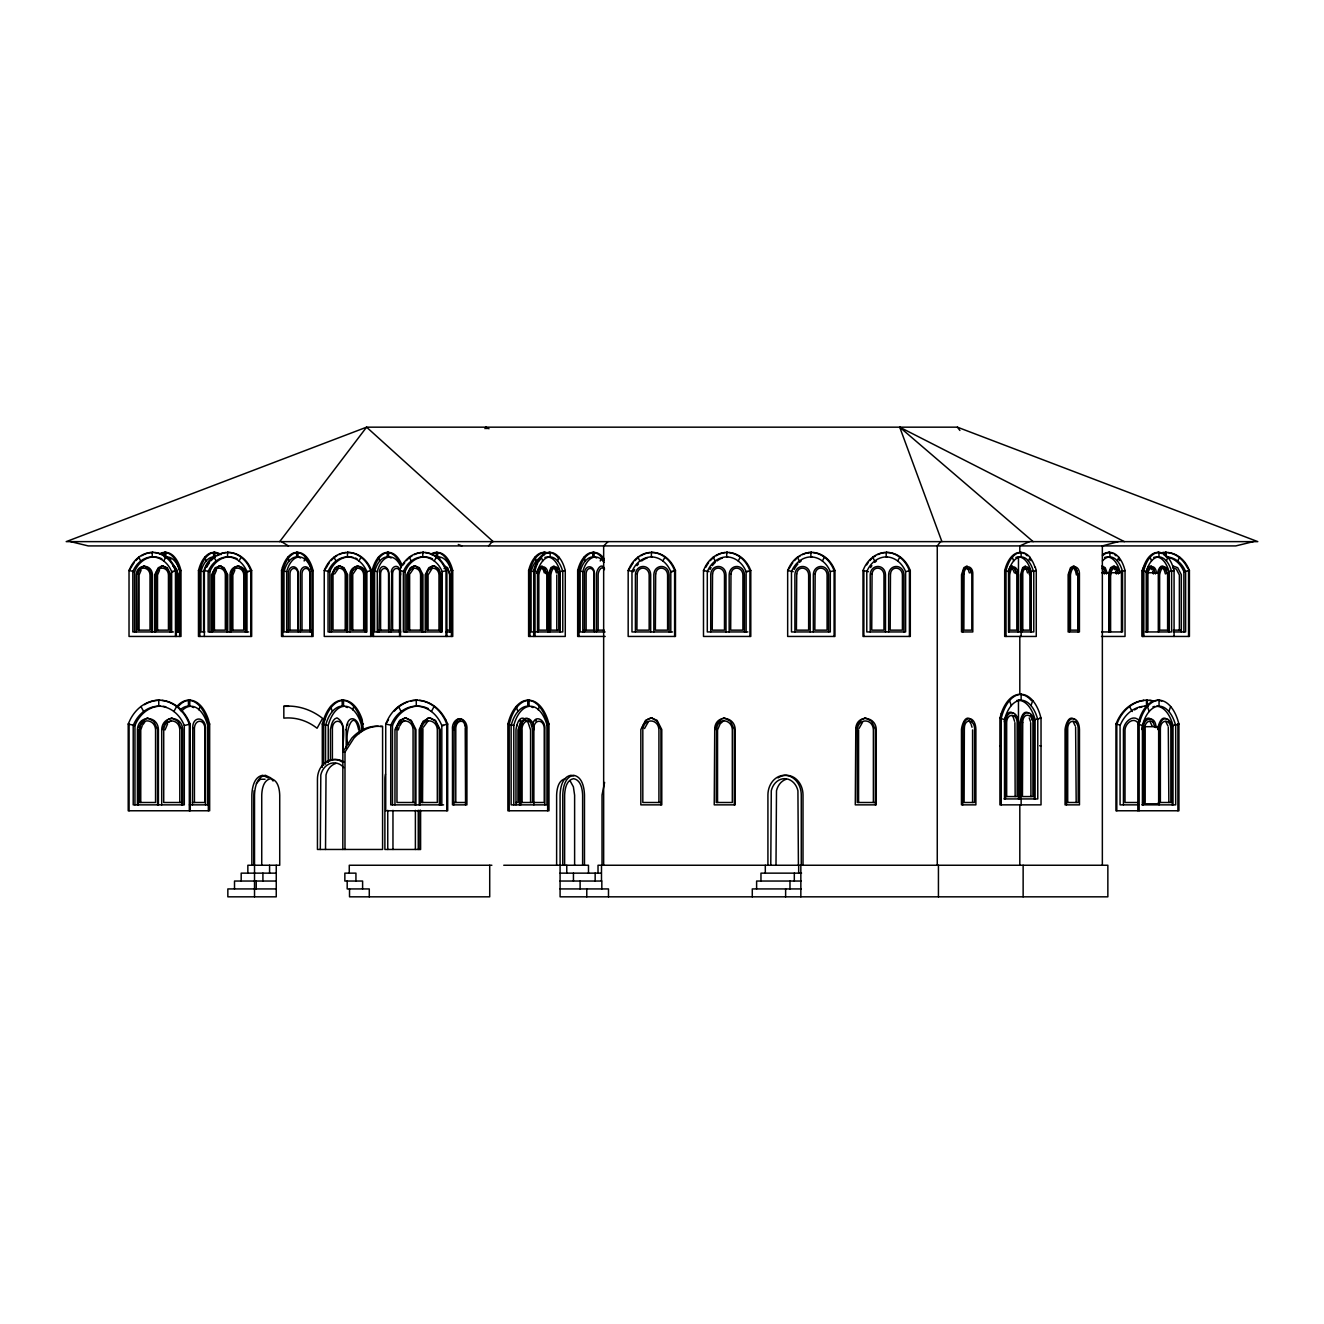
<?xml version="1.0" encoding="UTF-8"?>
<svg xmlns="http://www.w3.org/2000/svg" width="1324" height="1324" viewBox="0 0 1324 1324"><rect width="100%" height="100%" fill="white"/><g stroke="black" fill="none" stroke-linecap="round" stroke-linejoin="round"><path stroke-width="1.5" d="M254.043 790.776L253.728 865.251M192.808 727.72L192.46 804.86M346.176 729.938C347.07 710.955 361.8 718.833 359.3 733.628M454.149 727.72L453.818 804.86M453.784 729.938L454.496 726.247M533.754 729.938C533.076 718.402 544.892 718.402 544.23 729.938L544.23 802.493L533.754 802.493M1110.604 575.013C1110.224 571.571 1114.676 564.024 1117.075 570.148M1141.933 729.557C1142.264 725.271 1145.624 714.265 1151.317 719.495M1157.739 729.557C1158.053 725.271 1161.429 714.265 1167.106 719.495M192.692 728.548C192.228 714.712 206.627 716.747 205.551 729.557L205.551 804.86M536.766 573.325L538.851 567.682L542.062 565.927M520.349 728.548L520.994 725.999M1004.37 721.795C1005.032 718.071 1007.63 709.565 1012.744 712.891M1108.536 573.325L1110.621 567.682L1113.832 565.927M1157.573 573.325C1157.871 570.28 1160.734 563.263 1164.441 567.069M379.756 571.141L378.945 631.945M391.755 571.141L390.944 631.945M454.347 727.24C454.595 713.653 468.15 718.22 466.909 729.557L466.909 804.86L452.477 804.86L452.477 729.557C451.252 719.23 463.83 713.123 464.889 726.247M532.447 726.247C533.506 713.123 546.1 719.23 544.859 729.557L544.859 804.86M1145.839 572.2L1148.14 567.069L1150.87 565.927M162.571 729.557L163.613 726.247M165.02 729.938L167.618 723.847M332.357 574.715L333.151 572.2M395.843 729.557L396.356 727.72M398.276 729.938L399.136 727.24M420.618 727.72L420.089 804.86M422.919 728.548L422.538 802.493M715.092 729.557L715.622 727.72M199.808 636.447L199.808 570.528L200.768 567.235M282.492 567.235L281.532 570.528L281.532 636.447L313.093 636.447L313.093 570.528L312.133 567.235A31.313 16.732 90 0 0 299.572 552.638L296.493 552.406M282.856 636.447L282.856 570.528L283.832 567.235A31.313 16.732 90 0 1 296.394 552.638M323.635 765.355L323.635 724.046L324.91 719.726M373.467 636.447L373.467 570.528L374.427 567.235A31.313 16.732 90 0 1 387.005 552.638M529.948 636.447L529.948 570.528L530.907 567.235A31.313 16.732 90 0 1 543.485 552.638L544.909 552.406M533.704 636.447L533.704 570.528L534.664 567.235A31.313 16.732 -90 0 1 547.242 552.638L550.304 552.406M509.194 810.768L509.194 724.046L510.468 719.726M578.985 636.447L578.985 570.528L579.962 567.235A31.313 16.732 90 0 1 592.523 552.638M1035.285 567.235L1036.262 570.528L1036.262 636.447L1004.684 636.447L1004.684 570.528L1005.661 567.235A31.313 16.732 -90 0 1 1018.206 552.638L1022.724 552.571A31.859 17.013 -90 0 1 1029.956 557.205L1028.616 560.995A27.175 14.514 -90 0 0 1021.135 556.908L1018.47 556.908A26.646 14.233 90 0 0 1015.856 557.47M1020.01 694.289L1023.22 694.504A41.905 22.392 90 0 1 1032.753 700.595A40.481 21.631 90 0 1 1039.77 713.802L1041.028 718.138L1041.028 804.86L999.918 804.86L999.918 718.138L1001.192 713.802M1137.829 810.768L1137.829 724.046L1139.087 719.726A41.209 22.012 -90 0 1 1155.62 700.512L1158.848 700.214M1008.226 571.141L1010.013 567.069L1012.463 565.927M379.276 572.018C380.567 562.17 389.719 567.003 388.892 574.715L388.892 631.945M391.292 572.018C391.639 565.497 399.368 563.842 400.08 571.141M454.678 725.999L457.409 720.968L460.636 720.968M516.856 725.999L517.237 724.873M138.838 727.72L142.181 721.266L147.196 717.989M334.608 573.954L338.547 568.178M351.191 573.325L351.572 572.2M353.045 573.954L356.967 568.178M408.073 573.325L408.471 572.2M409.927 573.954L413.866 568.178M426.51 573.325L426.907 572.2M642.223 727.72L642.736 726.247M644.523 728.548L648.148 722.143M856.678 727.72L857.191 726.247M858.978 728.548L862.603 722.143M198.865 709.846L200.04 706.519A41.905 22.392 -90 0 0 190.524 700.429M304.123 560.995L305.463 557.205A31.859 17.013 90 0 0 298.214 552.571L296.791 552.406M352.614 709.846L353.789 706.519A41.905 22.392 -90 0 0 344.273 700.429L342.386 700.214M536.501 631.945L562.783 631.945L562.783 571.654A26.099 13.935 -90 0 0 557.619 561.012L558.976 557.205A31.859 17.013 90 0 0 551.727 552.571L548.963 552.406M538.189 709.846L539.365 706.519A41.905 22.392 -90 0 0 529.832 700.429M600.252 560.995L601.592 557.205A31.859 17.013 -90 0 0 594.36 552.571L592.92 552.406M1004.039 798.935L1037.768 798.935L1037.768 719.611A34.325 18.337 -90 0 0 1030.982 705.609L1032.737 700.595M1101.634 631.945L1122.553 631.945L1122.553 571.654A26.099 13.935 -90 0 0 1117.39 561.012L1118.73 557.205A31.859 17.013 90 0 0 1111.498 552.571L1108.436 552.406M1145.31 631.945L1171.608 631.945L1171.608 571.654A26.099 13.935 90 0 0 1166.444 561.012L1167.785 557.205A31.859 17.013 90 0 0 1160.536 552.571L1157.772 552.406M1141.933 804.86L1175.679 804.86L1175.679 725.535A34.325 18.337 90 0 0 1168.877 711.518L1170.648 706.519A41.905 22.392 -90 0 0 1161.131 700.429L1157.524 700.214M347.467 724.873L347.881 723.847M604.621 782.418L602.023 794.996L602.023 865.251M137.911 572.2L138.375 571.141M156.348 572.2L156.811 571.141M142.148 725.999L140.758 729.938L140.758 802.493M213.247 572.2L213.694 571.141M231.683 572.2L232.13 571.141M396.886 726.247L398.888 722.358M421.131 726.247L421.727 724.857M423.382 727.24L428.099 720.968M716.135 726.247L716.731 724.857M388.544 719.726L385.731 724.046L385.731 810.768L447.694 810.768L447.694 724.046L445.741 719.726M1165.567 552.406L1168.629 552.571A30.336 25.636 -90 0 1 1187.942 567.235L1189.415 570.528L1189.415 636.447L1142.116 636.447L1142.116 570.528L1143.605 567.235M1170.648 706.536A40.481 21.631 -90 0 1 1177.665 719.71L1178.939 724.046L1178.939 810.768L1115.933 810.768L1115.933 724.046L1117.886 719.726A39.919 33.745 -90 0 1 1143.34 700.413M344.985 849.462L344.985 752.082L353.889 738.196A56.105 40.299 90 0 1 378.3 726.264M521.788 723.847L522.235 722.937M164.209 724.857L167.32 720.306M333.598 571.141L334.111 570.148M352.035 571.141L353.094 569.237M408.917 571.141L409.993 569.237M427.354 571.141L428.43 569.237M399.666 725.999L401.569 722.937M643.332 724.857L643.994 723.549M857.786 724.857L858.449 723.549M171.657 631.945L171.657 571.654A25.835 21.829 -90 0 0 163.729 560.995L165.798 557.205M246.976 631.945L246.976 571.654A25.835 21.829 -90 0 0 239.065 560.995L241.117 557.205M159.625 706.122L158.764 706.122A33.994 28.731 90 0 0 133.211 725.535L133.211 804.86L184.301 804.86L184.301 725.535A33.994 28.731 -90 0 0 173.874 711.501L176.589 706.519A39.919 33.745 -90 0 0 161.958 700.413M348.344 556.908L347.467 556.908A25.835 21.829 90 0 0 328.054 571.654L328.054 631.945L366.88 631.945L366.88 571.654A25.835 21.829 -90 0 0 358.953 560.995L361.022 557.205M423.663 556.908L422.786 556.908A25.835 21.829 90 0 0 403.373 571.654L403.373 631.945L442.199 631.945L442.199 571.654A25.835 21.829 -90 0 0 434.289 560.995L436.341 557.205M431.392 711.501L434.107 706.519A39.919 33.745 -90 0 0 419.476 700.413M662.877 560.995L664.929 557.205A30.336 25.636 -90 0 0 653.808 552.571L651.623 552.406M738.196 560.995L740.248 557.205A30.336 25.636 -90 0 0 729.143 552.571M822.37 560.995L824.422 557.205A30.336 25.636 -90 0 0 813.317 552.571M897.689 560.995L899.757 557.205A30.336 25.636 -90 0 0 888.636 552.571L886.435 552.406M1177.681 560.995L1179.75 557.205M533.87 804.86L533.87 729.557C533.555 715.059 521.11 715.059 520.795 729.557L520.795 804.86M138.871 570.148L143.869 565.927M141.056 570.379L139.086 575.013L139.086 630.141M157.308 570.148L161.462 566.176M159.492 570.379L157.523 575.013L157.523 630.141M214.207 570.148L219.205 565.927M216.391 570.379L214.405 575.013L214.405 630.141M232.643 570.148L235.209 567.069L238.519 565.828M234.811 570.379L232.842 575.013L232.842 630.141M142.727 724.873L144.779 722.143M422.389 723.549L427.867 718.32M717.393 723.549L721.795 718.816M256.376 783.46L260.398 779.24L265.048 779.24M644.738 722.358L646.443 720.306M859.193 722.358L860.898 720.306M279.695 541.632L366.582 427.172L957.418 427.172L1257.8 541.632L66.2 541.632L366.582 427.172L493.207 541.632M940.619 541.632L937.26 545.918L937.26 865.251M484.915 428.612L486.057 427.172L489.003 428.761M488.539 545.918L492.263 541.632M399.699 721.266L404.714 717.989M444.02 568.575C447.529 565.497 449.332 572.498 449.614 575.013L449.614 630.141L447.611 630.141M608.047 541.632L603.661 545.918L603.661 865.251M169.025 722.143L171.392 720.57M402.281 722.143L404.664 720.57M519.571 720.968L520.646 720.339M535.376 720.968L536.435 720.339M336.677 567.069L338.265 566.176M355.113 567.069L356.686 566.176M168.264 719.495L171.458 717.989M412.012 567.069L413.584 566.176M430.432 567.069L432.021 566.176M432.303 568.178L428.066 575.013L428.066 630.141M647.386 719.495L650.564 717.989M861.841 719.495L865.019 717.989M723.914 720.57L720.14 723.847L717.542 729.938L717.542 802.493M558.96 557.205A30.766 16.434 -90 0 1 564.305 567.235L565.265 570.528L560.118 571.654A26.646 14.233 90 0 0 547.474 557.007A26.646 14.233 -90 0 0 544.859 557.47M1018.47 631.945L1018.47 556.908A26.646 14.233 -90 0 1 1031.148 571.62L1036.262 570.528M1118.73 557.205A30.766 16.434 -90 0 1 1124.076 567.235L1125.036 570.528L1119.889 571.654M1167.785 557.205A30.766 16.434 -90 0 1 1173.114 567.235L1174.074 570.528L1168.927 571.654L1168.927 631.945M1029.46 541.632L1019.811 545.918L1019.811 552.406L1021.383 552.571M366.88 571.654L371.548 570.528L371.548 636.447L324.248 636.447L324.248 570.528L325.737 567.235A30.336 25.636 90 0 1 345.034 552.571L348.113 552.406M442.199 571.654L446.883 570.528L446.883 636.447M184.301 725.535L190.176 724.046L190.176 810.768M830.297 571.654L834.964 570.528L834.964 636.447L787.664 636.447L787.664 570.528L789.154 567.235A30.336 25.636 90 0 1 797.346 557.205L799.398 560.995A25.835 21.829 -90 0 0 791.471 571.654L791.471 631.945L830.297 631.945L830.297 571.654A25.835 21.829 -90 0 0 810.884 556.908L810.884 552.406M886.203 552.406L886.203 556.908A25.835 21.829 -90 0 1 905.616 571.654L910.3 570.528L910.3 636.447L863 636.447L863 570.528L864.473 567.235A30.336 25.636 90 0 1 872.665 557.205A30.336 25.636 -90 0 1 883.787 552.571L886.848 552.406M428.976 717.989L423.084 721.266L419.228 729.557L419.228 804.86M722.871 718.32L723.98 717.989M1118.317 541.632L1102.346 545.918L1102.346 865.251M1253.398 541.632L1235.772 545.918L88.228 545.918L70.602 541.632M565.613 778.678C558.347 779.985 556.825 789.054 556.626 795.227L556.626 865.251M172.633 565.927L173.792 565.927M444.384 565.927L447.595 567.682L449.928 574.715L449.928 631.945M1101.998 565.927L1105.209 567.682L1107.294 573.325M1102.164 567.698L1105.077 570.148M524.784 720.339L527.962 722.143L530.576 729.938L530.576 802.493M161.445 565.927L167.238 567.682L170.829 574.715L170.829 631.945M163.2 565.828L158.301 567.682L154.693 574.715L154.693 631.945M339.987 565.828L335.088 567.682L331.48 574.715L331.48 631.945M415.322 565.828L410.407 567.682L406.816 574.715L406.816 631.945M433.742 565.828L428.844 567.682L425.236 574.715L425.236 631.945M1172.783 565.927L1177.715 567.682L1181.322 574.715L1181.322 631.945M1172.617 567.698L1176.308 569.072L1179.37 575.013L1179.37 630.141M405.889 717.856L399.716 720.306L394.966 729.557L394.966 804.86M428.099 717.989L430.151 717.856M651.739 717.856L645.566 720.306L640.833 729.557L640.833 804.86L661.785 804.86L661.785 729.557L657.052 720.306L650.878 717.856M166.03 552.406L162.968 552.571A31.859 17.013 -90 0 0 159.939 553.68M165.732 552.406L164.292 552.571A31.313 16.732 90 0 0 161.263 553.713M214.769 552.406L212.005 552.571A31.859 17.013 -90 0 0 204.773 557.205A30.766 16.434 90 0 0 199.444 567.235L198.468 570.528L198.468 636.447L251.659 636.447L251.659 570.528L250.17 567.235A30.336 25.636 90 0 0 230.873 552.571L227.331 552.406M545.207 552.406L542.145 552.571A31.859 17.013 -90 0 0 534.913 557.205A30.766 16.434 90 0 0 529.567 567.235L528.607 570.528L528.607 636.447L565.265 636.447L565.265 570.528M593.963 552.406L591.199 552.571A31.859 17.013 -90 0 0 583.95 557.205A30.766 16.434 90 0 0 578.621 567.235L577.661 570.528L577.661 636.447L605.2 636.447M1020.986 552.406L1019.563 552.571A31.859 17.013 90 0 0 1012.314 557.205A30.766 16.434 90 0 0 1006.985 567.235L1006.025 570.528L1006.025 636.447M1109.76 552.406L1106.996 552.571A31.313 16.732 -90 0 0 1102.511 554.64M1158.814 552.406L1157.375 552.571A31.859 17.013 90 0 0 1150.142 557.205A30.766 16.434 -90 0 0 1144.813 567.235L1143.837 570.528L1143.837 636.447M189.58 700.214L187.694 700.413A41.209 22.012 90 0 0 178.177 706.519M343.33 700.214L340.119 700.413A41.905 22.392 -90 0 0 330.586 706.519A40.481 21.631 90 0 0 323.569 719.71L322.295 724.046L322.295 767.407M527.018 700.413L528.888 700.214M1017.726 694.504L1020.936 694.289M152.889 552.406L150.688 552.571A30.336 25.636 90 0 0 141.635 555.799M228.208 552.406L225.146 552.571A30.336 25.636 -90 0 0 214.025 557.205A30.336 25.636 90 0 0 205.832 567.235L204.359 570.528L204.359 636.447M423.432 552.406L420.37 552.571A30.336 25.636 90 0 0 401.056 567.235L399.583 570.528L399.583 636.447M652.02 552.406L648.959 552.571A30.336 25.636 -90 0 0 637.837 557.205A30.336 25.636 90 0 0 629.661 567.235L628.172 570.528L628.172 636.447L675.472 636.447L675.472 570.528L673.982 567.235A30.336 25.636 -90 0 0 654.685 552.571L651.16 552.406M727.356 552.406L724.278 552.571A30.336 25.636 -90 0 0 713.173 557.205A30.336 25.636 90 0 0 704.98 567.235L703.491 570.528L703.491 636.447L750.791 636.447L750.791 570.528L749.318 567.235A30.336 25.636 -90 0 0 730.004 552.571L726.942 552.406M808.451 552.571L811.976 552.406M811.529 552.406L809.328 552.571A30.336 25.636 90 0 0 802.427 554.624M1162.902 552.571L1165.964 552.406M159.327 700.214L156.431 700.413A39.919 33.745 90 0 0 144.515 704.666M416.845 700.214L413.949 700.413A39.919 33.745 90 0 0 410.854 700.992M1143.291 700.413L1147.047 700.214M283.832 706.304L288.946 706.089A73.813 62.394 90 0 1 322.593 718.369L317.065 728.25A61.963 52.381 90 0 0 283.832 718.138L283.832 706.304L288.731 706.321M153.352 552.406L149.811 552.571A30.336 25.636 -90 0 0 138.706 557.205A30.336 25.636 90 0 0 130.513 567.235L129.024 570.528L129.024 636.447L180.991 636.447L180.991 570.528L180.031 567.235A31.313 16.732 90 0 0 167.469 552.638M347.236 552.406L350.761 552.571A30.336 25.636 -90 0 1 370.075 567.235L371.548 570.528M387.105 552.406L388.726 552.406M422.571 552.406L423.895 552.406M726.479 552.406L727.803 552.406M885.971 552.406L889.513 552.571A30.336 25.636 -90 0 1 908.81 567.235L910.3 570.528M1159.112 552.406L1156.051 552.571A31.313 16.732 -90 0 0 1143.439 567.202L1142.513 570.528L1142.513 636.447M1165.103 552.406L1166.427 552.406M153.121 556.908L152.243 556.908A25.835 21.829 90 0 0 132.83 571.654L132.83 631.945L173.394 631.945M164.54 552.406L164.54 556.908L165.881 556.908L165.881 552.406M204.839 631.945L200.95 631.945L200.95 571.654A26.099 13.935 90 0 1 206.114 561.012A27.175 14.514 90 0 1 213.594 556.908L214.918 556.908L214.918 552.406M228.44 556.908L227.562 556.908A25.835 21.829 90 0 0 208.149 571.654L208.149 631.945L248.713 631.945M548.815 556.908L550.155 556.908A27.175 14.514 -90 0 1 557.636 560.995M605.085 631.945L580.127 631.945L580.127 571.654A26.099 13.935 90 0 1 585.291 561.012A27.175 14.514 90 0 1 592.771 556.908L594.112 556.908L594.112 552.406M652.252 556.908L651.391 556.908A25.835 21.829 90 0 0 639.906 560.995A25.835 21.829 -90 0 0 631.978 571.654L631.978 631.945L672.542 631.945M727.588 556.908L726.711 556.908A25.835 21.829 90 0 0 715.225 560.995A25.835 21.829 -90 0 0 707.297 571.654L707.297 631.945L747.861 631.945M811.761 556.908L810.884 556.908A25.835 21.829 90 0 0 799.398 560.995M887.08 556.908L886.203 556.908A25.835 21.829 90 0 0 874.717 560.995A25.835 21.829 -90 0 0 866.79 571.654L866.79 631.945L905.616 631.945L905.616 571.654M1108.585 556.908L1109.909 556.908A27.175 14.514 -90 0 1 1117.39 560.995M1157.623 556.908L1158.963 556.908A27.175 14.514 90 0 1 1166.444 560.995M176.324 636.447L176.324 570.528L171.657 571.654L173.394 571.654M166.129 552.571A31.859 17.013 90 0 1 173.361 557.205A30.766 16.434 90 0 1 178.707 567.235L179.667 570.528L180.991 570.528M199.808 570.528L198.468 570.528L203.615 571.654A26.646 14.233 90 0 1 214.951 557.123A30.336 25.636 90 0 0 211.145 560.664M205.22 570.528L204.359 570.528L209.887 571.654A25.835 21.829 -90 0 1 229.3 556.908A25.835 21.829 90 0 1 237.195 558.794M251.659 570.528L246.976 571.654L248.713 571.654M282.856 570.528L281.532 570.528L286.663 571.654A26.646 14.233 90 0 1 299.307 557.007A26.646 14.233 -90 0 1 311.984 571.62L311.951 631.945L283.998 631.945L283.998 571.654A26.099 13.935 90 0 1 289.162 561.012A27.175 14.514 90 0 1 296.642 556.908L297.983 556.908L297.983 552.406L295.053 552.571A31.859 17.013 -90 0 0 287.821 557.205A30.766 16.434 90 0 0 282.492 567.235M313.093 570.528L311.752 570.528L310.792 567.235A30.766 16.434 90 0 0 305.463 557.205M373.467 570.528L372.127 570.528L372.127 636.447L452.742 636.447L452.742 570.528L451.782 567.235A31.313 16.732 90 0 0 439.22 552.638L434.719 552.571A31.859 17.013 -90 0 0 431.674 553.68M436.44 552.406L437.88 552.571A31.859 17.013 -90 0 1 445.112 557.205A30.766 16.434 90 0 1 450.441 567.235L451.418 570.528L452.742 570.528M529.948 570.528L528.607 570.528L533.754 571.654A26.646 14.233 90 0 1 536.832 563.941M533.704 570.528L537.511 571.654L537.511 631.945M578.985 570.528L577.661 570.528L582.808 571.654A26.646 14.233 90 0 1 595.436 557.007A26.646 14.233 -90 0 1 603.992 562.386M675.472 570.528L670.805 571.654A25.835 21.829 -90 0 0 651.391 556.908L651.391 552.406M704.368 570.528L703.491 570.528L709.035 571.654M750.791 570.528L746.124 571.654A25.835 21.829 -90 0 0 726.711 556.908L726.711 552.406M1004.684 570.528L1008.507 571.654L1008.507 631.945L1033.779 631.945L1033.779 571.654M1142.116 570.528L1146.319 571.654L1146.319 631.945M1167.768 552.571A30.336 25.636 90 0 1 1187.065 567.235L1189.415 570.528L1183.871 571.654A25.835 21.829 90 0 0 1166.494 557.04M161.876 558.794A25.835 21.829 90 0 0 153.981 556.908A25.835 21.829 -90 0 0 134.568 571.654L129.024 570.528L131.374 567.235A30.336 25.636 90 0 1 134.171 562.7M353.227 557.421A25.835 21.829 -90 0 0 349.205 556.908A25.835 21.829 90 0 0 329.792 571.654L324.248 570.528L326.614 567.235A30.336 25.636 90 0 1 329.395 562.7M432.435 558.794A25.835 21.829 -90 0 0 424.524 556.908A25.835 21.829 90 0 0 405.111 571.654L399.583 570.528L400.444 570.528L400.444 636.447M672.542 571.654L670.805 571.654L670.805 631.945M747.861 571.654L746.124 571.654L746.124 631.945M793.208 571.654L787.664 570.528L790.014 567.235A30.336 25.636 90 0 1 792.811 562.7M868.527 571.654L863 570.528L863.86 570.528L863.86 636.447M1101.634 572.746L1108.867 572.746L1108.867 631.945M175.86 630.141L177.863 630.141L177.863 575.013L176.572 570.379L174.305 567.698M287.987 630.141L297.966 630.141L297.966 575.013C298.463 566.225 289.476 566.225 289.989 575.013L289.989 630.141M300.002 630.141L309.965 630.141L309.965 575.013C310.478 566.225 301.491 566.225 302.004 575.013L302.004 630.141M346.54 630.141L333.003 630.141L333.003 575.013C333.367 565.944 344.869 565.944 345.233 575.013L345.233 630.141M364.977 630.141L351.439 630.141L351.439 575.013C351.803 565.944 363.306 565.944 363.67 575.013L363.67 630.141M378.598 630.141L388.561 630.141L388.561 575.013C389.074 566.225 380.087 566.225 380.6 575.013L380.6 630.141M390.597 630.141L400.56 630.141M421.86 630.141L408.338 630.141L408.338 575.013C408.702 565.944 420.188 565.944 420.569 575.013L420.569 630.141M440.296 630.141L426.758 630.141L426.758 575.013C427.122 565.944 438.625 565.944 438.989 575.013L438.989 630.141M584.116 630.141L594.095 630.141L594.095 575.013C594.592 566.225 585.622 566.225 586.118 575.013L586.118 630.141M596.131 630.141L604.108 630.141M1020.771 630.141L1029.89 630.141L1029.89 575.013C1030.502 566.291 1022.161 566.291 1022.773 575.013L1022.773 630.141M1173.246 630.141L1180.66 630.141M175.96 631.945L179.849 631.945L179.849 571.654M400.891 631.945L374.609 631.945L374.609 571.654A26.099 13.935 -90 0 1 379.773 561.012A27.175 14.514 90 0 1 387.253 556.908L388.577 556.908L388.577 552.406L385.665 552.571A31.859 17.013 -90 0 0 378.432 557.205A30.766 16.434 90 0 0 373.087 567.235L372.127 570.528L377.274 571.654L377.274 631.945M445.956 631.945L451.6 631.945L451.6 571.654A26.646 14.233 -90 0 0 438.956 557.007A26.646 14.233 90 0 0 436.341 557.47M534.979 631.945L531.089 631.945L531.089 571.654A26.099 13.935 -90 0 1 536.253 561.012A27.175 14.514 90 0 1 541.102 557.421M1173.362 631.945L1185.609 631.945L1185.609 571.654A25.835 21.829 -90 0 0 1166.196 556.908L1166.196 552.406M1101.518 636.447L1125.036 636.447L1125.036 570.528M1019.612 694.289L1021.334 694.289M159.939 700.214L155.57 700.413A39.919 33.745 -90 0 0 140.94 706.519A39.919 33.745 90 0 0 130.166 719.726L128.213 724.046L128.213 810.768L209.655 810.768L209.655 724.046L208.398 719.726M189.977 700.214L186.353 700.413A41.905 22.392 -90 0 0 176.837 706.519M341.989 700.214L345.614 700.413A41.209 22.012 90 0 1 362.197 719.677L363.421 730.252M417.457 700.214L413.088 700.413A39.919 33.745 90 0 0 387.684 719.726L385.731 724.046L392.467 725.535A33.994 28.731 90 0 1 418.02 706.122A33.994 28.731 -90 0 1 428.397 708.605M1146.187 700.214L1147.66 700.214M417.143 706.122L416.282 706.122A33.994 28.731 90 0 0 401.155 711.501A33.994 28.731 -90 0 0 390.729 725.535L390.729 804.86L443.557 804.86M547.06 725.535L547.06 804.86L511.13 804.86L511.13 725.535A34.325 18.337 90 0 1 517.916 711.518A35.748 19.099 90 0 1 527.763 706.139L529.087 706.122L529.087 700.214L525.678 700.413A41.905 22.392 -90 0 0 516.145 706.519A40.481 21.631 90 0 0 509.128 719.71L507.87 724.046L507.87 810.768L548.98 810.768L548.98 724.046L547.706 719.726A41.209 22.012 90 0 0 531.189 700.512L527.962 700.214M1147.345 700.214L1147.345 706.122L1146.485 706.122L1146.485 700.214M1157.706 706.122L1159.046 706.122A35.748 19.099 90 0 1 1168.893 711.501M999.918 718.138L1004.502 719.611L1004.502 798.935M1039.688 718.138L1041.028 718.138L1035.103 719.611A35.053 18.735 90 0 0 1018.47 700.33A35.053 18.735 -90 0 0 1016.749 700.495M200.04 706.536A40.481 21.631 90 0 1 207.057 719.71L208.331 724.046L209.655 724.046M323.635 724.046L322.295 724.046L328.236 725.535L328.236 762.144M353.789 706.536A40.481 21.631 90 0 1 360.823 719.71L362.081 724.046L363.421 724.046M447.694 724.046L441.819 725.535A33.994 28.731 90 0 0 416.282 706.122L416.282 700.214M509.194 724.046L507.87 724.046L513.795 725.535L513.795 804.86M539.365 706.536A40.481 21.631 90 0 1 546.382 719.71L547.639 724.046L548.98 724.046M1115.933 724.046L1120.137 725.039M1137.829 724.046L1142.413 725.535L1142.413 804.86M1177.599 724.046L1178.939 724.046L1173.014 725.535A35.053 18.735 90 0 0 1156.382 706.255M160.502 706.122A33.994 28.731 -90 0 0 134.949 725.535L128.213 724.046L129.09 724.046L129.09 810.768M443.557 725.535L441.819 725.535L441.819 804.86M380.203 726.429L382.586 726.429L382.586 849.462L317.446 849.462L317.446 779.207A19.728 16.682 -90 0 1 342.469 762.128M999.918 745.76L1001.242 745.76M1039.688 745.76L1041.028 745.76M344.985 752.082L342.817 752.082L351.721 738.196A56.105 40.299 -90 0 1 376.132 726.264L382.371 726.429M1004.668 796.568L1017.146 796.568L1017.146 724.029C1017.825 712.477 1005.992 712.477 1006.67 724.029L1006.67 796.568M181.107 802.493L163.713 802.493L163.713 729.938C164.193 718.005 179.319 718.005 179.799 729.938L179.799 802.493M192.427 802.493L204.906 802.493L204.906 729.938C205.584 718.402 193.767 718.402 194.429 729.938L194.429 802.493M414.362 802.493L396.968 802.493L396.968 729.938C397.448 718.005 412.592 718.005 413.071 729.938L413.071 802.493M453.784 802.493L466.263 802.493L466.263 729.938C466.942 718.402 455.108 718.402 455.787 729.938L455.787 802.493M515.963 802.493L517.949 802.493L517.949 729.938L520.564 722.143L523.741 720.339M520.1 802.493L532.579 802.493L532.579 729.938L531.487 724.857M660.229 802.493L642.819 802.493L642.819 729.938C643.298 718.005 658.442 718.005 658.922 729.938L658.922 802.493M874.684 802.493L857.29 802.493L857.29 729.938C857.77 718.005 872.897 718.005 873.377 729.938L873.377 802.493M1065.704 802.493L1078.183 802.493L1078.183 729.938C1078.845 718.402 1067.028 718.402 1067.707 729.938L1067.707 802.493M1137.084 802.493L1125.003 802.493L1125.003 729.938C1125.284 723.334 1134.089 715.97 1138.491 723.847M1142.579 802.493L1144.581 802.493L1144.581 729.938C1143.605 721.431 1153.667 716.267 1154.495 727.24M1158.368 802.493L1170.846 802.493L1170.846 729.938C1171.525 718.402 1159.692 718.402 1160.37 729.938L1160.37 802.493M189.415 804.86L207.736 804.86L207.736 725.535A35.053 18.735 -90 0 0 191.103 706.255A35.053 18.735 90 0 0 181.272 711.518M1138.458 804.86L1120.071 804.86L1120.071 725.535A33.994 28.731 -90 0 1 1145.608 706.122A33.994 28.731 90 0 1 1148.272 706.304M491.883 865.251L349.271 865.251L349.271 873.145M503.749 865.251L588.485 865.251L588.485 873.145M276.253 873.145L241.183 873.145L241.183 881.039M560.085 873.145L601.344 873.145M801.566 873.145L760.969 873.145L760.969 881.039M276.253 881.039L234.513 881.039L234.513 888.934M560.085 881.039L601.824 881.039L601.824 888.934M801.268 881.039L756.616 881.039L756.616 888.934M276.253 888.934L227.844 888.934L227.844 896.828L276.253 896.828L276.253 865.251M560.085 888.934L608.494 888.934L608.494 896.828M801.152 888.934L752.28 888.934L752.28 896.828M811.115 552.406L814.177 552.571A30.336 25.636 -90 0 1 833.491 567.235L834.964 570.528M423.018 552.406L426.096 552.571A30.336 25.636 -90 0 1 445.394 567.235L446.883 570.528M347.699 552.406L349.9 552.571A30.336 25.636 90 0 1 369.197 567.235L370.687 570.528L370.687 636.447M227.794 552.406L229.995 552.571A30.336 25.636 90 0 1 249.309 567.235L250.782 570.528L250.782 636.447M152.475 552.406L155.537 552.571A30.336 25.636 90 0 1 174.851 567.235L176.324 570.528M1146.783 700.214L1150.539 700.413A39.919 33.745 -90 0 1 1153.634 700.992M416.58 700.214L420.337 700.413A39.919 33.745 90 0 1 445.692 719.726M159.062 700.214L162.819 700.413A39.919 33.745 90 0 1 188.174 719.726L190.176 724.046M1108.734 552.406L1110.157 552.571M543.883 552.406L546.647 552.571A31.313 16.732 90 0 1 548.186 553.051M387.402 552.406L390.166 552.571A31.313 16.732 90 0 1 401.917 564.868M213.743 552.406L215.167 552.571A31.859 17.013 90 0 1 219.668 554.624M164.689 552.406L167.453 552.571M1157.904 700.214L1159.791 700.413A41.209 22.012 -90 0 1 1161.793 701.041M188.637 700.214L191.848 700.413A41.209 22.012 90 0 1 208.447 719.677M432.882 565.828L434.636 565.927M414.445 565.828L419.344 567.682L422.952 574.715L422.952 631.945M357.563 565.828L362.263 568.41L365.192 574.715L365.192 631.945M339.126 565.828L344.025 567.682L347.633 574.715L347.633 631.945M220.976 565.927L215.183 567.682L211.592 574.715L211.592 631.945M219.221 565.828L224.12 567.682L227.728 574.715L227.728 631.945M143.902 565.828L148.602 568.41L151.532 574.715L151.532 631.945M865.333 717.856L871.523 721.266L875.379 729.557L875.379 804.86M724.278 717.856L730.467 721.266L734.323 729.557L734.323 804.86M429.274 717.856L435.447 720.306L440.197 729.557L440.197 804.86M405.012 717.856L411.201 720.306L415.935 729.557L415.935 804.86M171.756 717.856L177.946 721.266L181.802 729.557L181.802 804.86M147.51 717.856L153.7 721.266L157.556 729.557L157.556 804.86M1073.698 565.927L1070.487 567.682L1068.137 574.715L1068.137 631.945L1079.424 631.945L1079.424 574.715C1080.086 564.14 1068.799 564.14 1069.478 574.715L1069.478 631.945M967.083 565.927L963.872 567.682L961.522 574.715L961.522 631.945L972.809 631.945L972.809 574.715C973.471 564.14 962.2 564.14 962.862 574.715L962.862 631.945M554.061 565.927L550.85 567.682L548.517 574.715L548.517 631.945M1025.521 565.927L1022.641 567.682L1020.539 574.715L1020.539 631.945M573.772 775.947L570.958 775.268C562.27 776.807 560.35 787.598 560.085 794.996L560.085 896.828L1107.857 896.828L1107.857 865.251L598.018 865.251L598.018 873.145M433.776 565.927L438.459 568.41L441.388 574.715L441.388 631.945M415.339 565.927L419.145 568.41L422.075 574.715L422.075 631.945M340.02 565.927L343.826 568.41L346.756 574.715L346.756 631.945M238.552 565.927L242.358 568.41L245.288 574.715L245.288 631.945M163.216 565.927L167.039 568.41L169.969 574.715L169.969 631.945M652.053 717.989L657.068 721.266L660.924 729.557L660.924 804.86M430.449 717.989L435.464 721.266L439.32 729.557L439.32 804.86M406.187 717.989L411.218 721.266L415.074 729.557L415.074 804.86M458.286 544.495L461.844 545.918M434.62 566.176L438.211 569.237L440.511 574.715L440.511 631.945M220.959 566.176L224.55 569.237L226.851 574.715L226.851 631.945M941.91 541.632L899.708 427.172L1124.374 541.632M281.433 541.632L288.384 545.918M1151.417 566.176L1152.443 567.069M1114.378 566.176L1115.404 567.069M1102.379 566.176L1103.405 567.069M1074.244 566.176L1078.431 575.013L1078.431 630.141L1070.471 630.141L1070.471 575.013C1070.735 572.498 1072.556 565.497 1076.064 568.575M1028.549 712.891C1022.658 709.532 1020.456 719.544 1019.828 723.632L1019.828 798.935M968.423 720.57L969.466 721.481M524.701 718.816C518.826 715.457 516.625 725.469 515.979 729.557L515.979 804.86M174.338 566.176L176.688 569.237L178.194 574.715L178.194 631.945M268.16 777.916L262.715 775.268C254.026 776.807 252.123 787.598 251.858 794.996L251.858 865.251M899.708 427.172L1033.15 541.632M1165.252 568.575C1161.744 565.497 1159.923 572.498 1159.642 575.013L1159.642 630.141L1167.602 630.141L1167.602 575.013L1165.252 568.575L1166.13 570.148M1154.131 570.148C1151.847 564.007 1147.196 571.538 1147.643 575.013L1147.643 630.141M967.066 568.178L968.192 569.684M1074.443 719.495C1068.749 714.265 1065.39 725.271 1065.059 729.557L1065.059 804.86L1079.474 804.86L1079.474 729.557C1079.159 715.059 1066.714 715.059 1066.399 729.557L1066.399 804.86M970.84 719.495C965.146 714.265 961.787 725.271 961.456 729.557L961.456 804.86L975.887 804.86L975.887 729.557C975.556 715.059 963.111 715.059 962.796 729.557L962.796 804.86M556.444 568.575C552.919 565.497 551.115 572.498 550.834 575.013L550.834 630.141L558.794 630.141L558.794 575.013L556.444 568.575L557.321 570.148M554.044 568.178L555.17 569.684M544.429 568.575C540.92 565.497 539.116 572.498 538.835 575.013L538.835 630.141L546.795 630.141L546.795 575.013L544.429 568.575L545.306 570.148M542.046 568.178L543.171 569.684M1139.683 721.266C1133.625 713.09 1123.927 721.961 1123.447 729.557L1123.447 804.86M1025.421 568.178L1026.431 569.684M1014.73 568.575C1011.404 565.547 1009.98 572.746 1009.716 575.013L1009.716 630.141L1016.849 630.141L1016.849 575.013L1014.73 568.575L1015.376 570.148M1012.38 568.178L1014.465 572.944M487.199 428.612L486.057 427.172L486.057 428.612M957.418 427.172L959.9 430.449M1163.25 568.575L1163.978 569.684M1153.237 568.575L1155.405 573.954M1151.235 568.575L1151.979 569.684M1116.198 568.575L1118.366 573.954M1114.196 568.575L1114.94 569.684M1104.199 568.575L1106.368 573.954M1102.197 568.575L1102.925 569.684M1165.732 721.481L1167.95 725.999M1149.944 721.481L1152.161 725.999M1073.069 721.481L1075.27 725.999M1012.033 715.556L1013.009 717.012M570.114 780.879L573.391 786.837L574.616 795.227L574.616 865.251M273.075 781.044L270.824 777.916L265.396 775.268C256.707 776.807 254.787 787.598 254.522 794.996L254.522 896.828M1074.443 569.072L1075.452 571.157M971.468 720.306L972.031 721.266M969.962 722.143L970.889 723.847M604.505 568.41C601.013 561.806 596.148 570.627 596.479 574.715L596.479 631.945M604.472 569.684C601.592 564.322 597.935 571.869 598.134 575.013L598.134 630.141M1144.151 700.413A39.919 33.745 90 0 0 1129.537 706.519L1132.235 711.501M872.665 557.205L874.717 560.995M713.173 557.205L715.225 560.995M637.837 557.205L639.906 560.995M409.248 557.205L411.301 560.995M333.929 557.205L335.982 560.995M398.458 706.519L401.155 711.501M214.025 557.205L216.077 560.995M138.706 557.205L140.758 560.995M140.94 706.519L143.654 711.501M1168.314 721.266L1168.844 722.358M1152.509 721.266L1153.039 722.358M1075.634 721.266L1076.164 722.358M969.565 568.41L970.326 570.148M1030.403 715.357L1030.933 716.433M1014.598 715.357L1015.127 716.433M530.56 722.358C526.753 712.18 518.694 723.268 519.455 729.557L519.455 804.86M1027.738 568.41L1028.434 570.148M1164.326 570.379L1165.418 573.954M1029.245 717.922L1030.386 721.315M968.523 570.379L969.383 572.944M1013.456 717.922L1014.581 721.315M555.517 570.379L556.378 572.944M543.502 570.379L544.363 572.944M1026.745 570.379L1027.507 572.944M1150.142 557.205L1151.483 560.995A26.099 13.935 -90 0 0 1146.319 571.654M1156.961 700.429A41.905 22.392 90 0 0 1147.445 706.519L1149.199 711.501A34.325 18.337 90 0 0 1142.413 725.519M1012.314 557.205L1013.654 560.995A26.099 13.935 90 0 0 1008.491 571.654M1019.066 694.504A41.905 22.392 90 0 0 1009.533 700.595L1011.304 705.593A34.325 18.337 -90 0 0 1004.502 719.594M583.95 557.205L585.291 560.995M542.674 560.995A27.175 14.514 -90 0 1 550.155 556.908L550.155 552.406L548.566 552.571A31.859 17.013 90 0 0 541.334 557.205L542.674 560.995A26.099 13.935 90 0 0 537.511 571.654M534.913 557.205L536.253 560.995M516.145 706.519L517.916 711.501M378.432 557.205L379.773 560.995M287.821 557.205L289.162 560.995M330.586 706.519L332.357 711.501A34.325 18.337 90 0 0 325.555 725.519L325.555 764.18M204.773 557.205L206.114 560.995M1152.625 571.157L1153.403 573.954M1115.586 571.157L1116.364 573.954M1103.587 571.157L1104.365 573.954M1076.942 570.148L1077.273 571.141M971.303 724.873L972.015 727.24M557.834 571.157L558.38 572.944M545.819 571.157L546.117 572.018M531.669 725.999C530.047 715.672 521.159 722.821 522.103 729.938L522.103 802.493M1075.733 572.018L1076.429 575.013M1031.843 718.932L1032.24 720.322M970.658 571.141L971.22 573.325M1028.715 571.141L1029.443 574.715M1015.674 571.141L1016.17 573.325M1166.758 572.2L1167.007 573.325M1156.332 573.325C1156.233 562.981 1145.79 565.629 1146.65 574.715L1146.65 631.945M1168.298 727.24L1168.844 802.493M1156.017 727.72C1155.885 714.116 1142.132 717.608 1143.274 729.557L1143.274 804.86M1119.293 573.325C1119.194 562.981 1108.734 565.629 1109.611 574.715L1109.611 631.945M1075.618 727.24L1076.18 802.493M545.935 572.2L546.2 573.325M1077.819 573.325L1078.084 631.945M1030.684 722.639L1030.933 796.568M1018.454 723.632C1018.123 709.151 1005.694 709.151 1005.363 723.632L1005.363 798.935M1014.896 722.639L1015.144 796.568M465.221 727.72L465.568 804.86M400.56 575.013C401.073 566.225 392.086 566.225 392.599 575.013L392.599 630.141M358.672 729.938C353.243 704.848 343.793 735.863 348.179 744.055M1188.555 570.528L1188.555 636.447M1183.871 571.654L1183.871 631.945M1177.897 724.046L1177.897 810.768M1174.074 570.528L1174.074 636.447M1173.014 725.535L1173.014 804.86M1172.154 804.86L1172.154 729.557C1171.839 715.059 1159.394 715.059 1159.063 729.557L1159.063 804.86M1168.596 631.945L1168.596 574.715C1169.274 564.14 1157.987 564.14 1158.649 574.715L1158.649 631.945M1165.335 552.406L1165.335 555.401M1158.963 552.406L1158.963 556.908A27.175 14.514 -90 0 0 1151.483 560.995M1159.046 700.214L1159.046 706.122A35.748 19.099 -90 0 0 1149.199 711.501M1158.401 631.945L1158.401 572.746L1147.527 572.746L1147.527 631.945M1142.993 570.528L1142.993 636.447M1139.153 810.768L1139.153 724.046L1140.427 719.726A40.481 21.631 -90 0 1 1147.445 706.536M1121.461 631.945L1121.461 572.746L1110.604 572.746L1110.604 631.945M1116.811 810.768L1116.811 724.046L1118.763 719.726A39.919 33.745 -90 0 1 1129.537 706.519M1109.909 552.406L1109.909 556.908A27.175 14.514 -90 0 0 1102.429 560.995M1035.103 719.611L1035.103 798.935M1034.243 798.935L1034.243 723.632C1033.928 709.151 1021.483 709.151 1021.152 723.632L1021.135 804.86M1031.115 571.654L1031.115 631.945M1030.784 631.945L1030.784 574.715C1031.578 564.223 1021.085 564.223 1021.88 574.715L1021.88 631.945M1023.138 865.251L1023.138 896.828M1021.135 552.406L1021.135 556.908A27.175 14.514 -90 0 0 1013.654 560.995M1021.135 631.945L1021.135 636.447M1021.135 694.289L1021.135 700.197A35.748 19.099 -90 0 0 1011.288 705.576M1019.811 636.447L1019.811 694.289M1019.811 804.86L1019.811 865.251M1018.454 798.935L1018.47 700.197L1021.135 700.197A35.748 19.099 -90 0 1 1030.982 705.576M1017.726 631.945L1017.726 574.715C1018.52 564.223 1008.044 564.223 1008.838 574.715L1008.838 631.945M1001.242 804.86L1001.242 718.138L1002.516 713.802A40.481 21.631 90 0 1 1009.533 700.611M972.577 729.938L972.577 802.493M938.435 865.251L938.435 896.828M909.423 636.447L909.423 570.528L907.933 567.235A30.336 25.636 90 0 0 899.757 557.205M903.928 631.945L903.928 574.715C903.481 563.743 889.099 563.743 888.652 574.715L888.652 631.945M885.491 631.945L885.491 574.715C885.044 563.743 870.679 563.743 870.216 574.715L870.216 631.945M858.581 729.938L858.581 802.493M834.103 636.447L834.103 570.528L832.614 567.235A30.336 25.636 90 0 0 824.422 557.205M828.609 631.945L828.609 574.715C828.162 563.743 813.78 563.743 813.333 574.715L813.333 631.945M810.172 631.945L810.172 574.715C809.725 563.743 795.343 563.743 794.897 574.715L794.897 631.945M803.006 865.251L803.006 794.996A19.728 16.682 -90 0 0 777.999 777.916M801.268 865.251L801.268 794.996A19.728 16.682 -90 0 0 784.602 775.268A19.728 16.682 -90 0 0 767.92 794.996L767.92 865.251M800.838 865.251L800.838 896.828M798.67 865.251L798.67 873.145M798.405 865.251L797.925 790.776A16.318 13.786 -90 0 0 784.602 778.678A16.318 13.786 -90 0 0 771.28 790.776L770.783 865.251M794.317 873.145L794.317 881.039M789.981 881.039L789.981 888.934M785.629 888.934L785.629 896.828M775.996 865.251L776.493 790.776A16.318 13.786 -90 0 1 786.241 779.24M765.305 865.251L765.305 873.145M749.93 636.447L749.93 570.528L748.441 567.235A30.336 25.636 90 0 0 740.248 557.205M744.436 631.945L744.436 574.715C743.989 563.743 729.607 563.743 729.16 574.715L729.16 631.945M725.999 631.945L725.999 574.715C725.552 563.743 711.17 563.743 710.723 574.715L710.723 631.945M674.611 636.447L674.611 570.528L673.122 567.235A30.336 25.636 90 0 0 664.929 557.205M669.116 631.945L669.116 574.715C668.653 563.743 654.288 563.743 653.841 574.715L653.841 631.945M650.68 631.945L650.68 574.715C650.233 563.743 635.851 563.743 635.404 574.715L635.404 631.945M601.493 865.251L601.493 881.039M595.155 873.145L595.155 881.039M594.41 631.945L594.41 574.715C595.072 564.14 583.801 564.14 584.463 574.715L584.463 631.945M592.771 556.908L592.771 552.406L595.684 552.571A31.313 16.732 -90 0 1 604.191 558.827M586.78 888.934L586.78 896.828M584.48 865.251L584.48 794.996C584.232 787.598 582.312 776.807 573.623 775.268C564.934 776.807 563.014 787.598 562.766 794.996L562.766 865.251M582.808 571.654L582.808 631.945M582.626 865.251L582.626 795.227C582.411 789.054 580.888 779.985 573.623 778.678C566.358 779.985 564.835 789.054 564.62 795.227L564.62 865.251M580.111 881.039L580.111 888.934M573.441 873.145L573.441 881.039M566.771 865.251L566.771 873.145M560.118 571.654L560.118 631.945M559.787 631.945L559.787 574.715C560.449 564.14 549.179 564.14 549.841 574.715L549.841 631.945M556.792 575.013L556.792 630.141M547.788 631.945L547.788 574.715C548.45 564.14 537.18 564.14 537.842 574.715L537.842 631.945M547.639 724.046L547.639 810.768M543.734 552.406L543.734 555.401M535.028 636.447L535.028 570.528L536.005 567.235A30.766 16.434 -90 0 1 541.334 557.205M527.763 700.214L527.763 706.122M489.714 865.251L489.714 896.828L349.519 896.828L349.519 888.934M451.418 570.528L451.418 636.447M446.817 810.768L446.817 724.046L444.881 719.726A39.919 33.745 90 0 0 434.107 706.519M446.006 636.447L446.006 570.528L444.533 567.235A30.336 25.636 90 0 0 425.219 552.571M436.291 552.406L436.291 556.908L437.632 556.908L437.632 552.406L436.043 552.571A31.313 16.732 90 0 0 431.558 554.64M422.786 552.406L422.786 556.908A25.835 21.829 90 0 1 434.289 560.995M420.602 810.338L420.602 849.462L384.887 849.462L384.887 779.207A19.728 16.682 -90 0 1 385.45 774.11M419.989 810.205L419.989 849.462M418.252 810.205L418.252 849.462M415.388 810.338L415.388 849.462M409.629 575.013L409.629 630.141M405.111 571.654L405.111 631.945M392.963 810.338L392.963 849.462M392.467 725.535L392.467 804.86M387.75 810.338L387.75 849.462M387.253 552.406L387.253 556.908A27.175 14.514 90 0 1 391.143 558M369.28 896.828L369.28 888.934L347.186 888.934L347.186 881.039M366.069 631.945L366.069 574.715C365.623 563.561 350.363 563.594 349.917 574.715L349.917 631.945M362.611 888.934L362.611 881.039L344.852 881.039L344.852 873.145L355.941 873.145L355.941 881.039M362.081 724.046L362.081 730.252M361.485 725.535L361.485 731.626M352.747 575.013L352.747 630.141M347.467 552.406L347.467 556.908A25.835 21.829 90 0 1 358.953 560.995M346.209 729.557L346.209 747.878M343.528 700.214L343.528 706.122L342.188 706.122A35.748 19.099 90 0 0 332.341 711.501M343.512 751.949C341.344 742.598 348.295 723.996 336.958 717.856C332.109 719.147 331.381 725.403 330.421 729.557L330.421 760.075M342.817 849.462L342.866 729.938C343.545 718.402 331.712 718.402 332.39 729.938L332.39 760.175M342.188 700.214L342.188 706.122A35.748 19.099 -90 0 1 343.926 706.321M329.792 571.654L329.792 631.945M325.522 849.462L326.018 774.987A16.318 13.786 90 0 1 335.766 763.452M320.309 849.462L320.805 774.987A16.318 13.786 -90 0 1 343.876 767.672M311.752 630.257L311.752 636.447M310.279 631.945L310.279 574.715C310.958 564.14 299.671 564.14 300.333 574.715L300.333 631.945M298.281 631.945L298.281 574.715C298.943 564.14 287.672 564.14 288.334 574.715L288.334 631.945M296.642 552.406L296.642 556.908A27.175 14.514 -90 0 1 300.531 558M286.663 571.654L286.663 631.945M269.583 865.251L269.583 873.145M262.913 873.145L262.913 881.039M261.738 865.251L261.738 795.227C261.937 789.054 263.459 779.985 270.725 778.678C277.99 779.985 279.513 789.054 279.728 795.227L279.728 865.251L247.853 865.251L247.853 873.145M256.227 881.039L256.227 888.934M246.165 631.945L246.165 574.715C245.718 563.594 230.459 563.561 230.012 574.715L230.012 631.945M230.889 574.715L230.889 631.945M227.562 552.406L227.562 556.908A25.835 21.829 90 0 1 239.065 560.995M213.594 556.908L213.594 552.406L216.507 552.571A31.313 16.732 90 0 1 221.009 554.64M212.452 574.715L212.452 631.945M209.887 571.654L209.887 631.945M208.331 724.046L208.331 810.768M203.615 571.654L203.615 631.945M189.779 700.214L189.779 706.122L188.438 706.122A35.748 19.099 90 0 0 180.097 709.929M189.315 810.768L189.315 724.046L187.363 719.726A39.919 33.745 90 0 0 176.589 706.519M188.438 700.214L188.438 706.122A35.748 19.099 90 0 1 190.176 706.321M182.679 804.86L182.679 729.557C182.1 714.943 162.306 714.977 161.71 729.557L161.71 804.86M179.667 570.528L179.667 636.447M175.463 636.447L175.463 570.528L173.974 567.235A30.336 25.636 90 0 0 154.676 552.571M158.764 700.214L158.764 706.122A33.994 28.731 90 0 1 173.874 711.501M158.417 804.86L158.417 729.557C157.837 714.943 138.044 714.977 137.448 729.557L137.448 804.86M155.57 574.715L155.57 631.945M152.243 552.406L152.243 556.908A25.835 21.829 90 0 1 163.729 560.995M152.409 631.945L152.409 574.715C151.962 563.561 136.703 563.594 136.256 574.715L136.256 631.945M138.325 729.557L138.325 804.86M134.949 725.535L134.949 804.86M134.568 571.654L134.568 631.945M327.524 762.128A19.728 16.682 90 0 1 344.207 762.128M1134.552 709.929A33.994 28.731 -90 0 1 1136.968 708.605M1139.484 707.562A33.994 28.731 -90 0 1 1142.066 706.801M1144.697 706.304A33.994 28.731 -90 0 1 1147.345 706.122M1149.679 700.413A39.919 33.745 -90 0 1 1152.774 700.992M1143.837 567.235A30.336 25.636 -90 0 1 1145.161 564.885M1163.151 552.571A30.336 25.636 -90 0 0 1160.8 553.002A31.313 16.732 90 0 1 1162.24 553.713M1161.429 553.002A30.336 25.636 90 0 1 1163.779 552.571M551.926 553.051A31.313 16.732 90 0 1 558.894 558.827M510.435 719.677A41.209 22.012 90 0 1 527.018 700.512M547.11 725.469A35.053 18.735 -90 0 0 530.428 706.255A35.053 18.735 90 0 0 513.745 725.469M531.205 706.801A35.748 19.099 -90 0 1 532.877 707.562M324.877 719.677A41.209 22.012 90 0 1 341.443 700.512M361.551 725.469A35.053 18.735 -90 0 0 344.852 706.255A35.053 18.735 90 0 0 328.17 725.469M345.63 706.801A35.748 19.099 -90 0 1 347.318 707.562M191.881 706.801A35.748 19.099 90 0 1 193.569 707.562M545.306 552.571A31.859 17.013 -90 0 1 546.845 553.002M538.918 560.995A26.646 14.233 90 0 1 540.06 559.804M601.592 557.205A30.766 16.434 90 0 1 604.025 560.664M594.095 557.056A27.175 14.514 -90 0 1 596.677 558M400.543 564.885A30.766 16.434 90 0 0 396.058 557.205A31.859 17.013 -90 0 0 388.826 552.571M401.222 567.516A26.646 14.233 -90 0 0 389.918 557.007A26.646 14.233 90 0 0 377.241 571.62M437.615 557.056A27.175 14.514 90 0 1 440.197 558M179.899 571.62A26.646 14.233 -90 0 0 167.221 557.007A26.646 14.233 90 0 0 164.606 557.47M164.54 556.908A27.175 14.514 -90 0 1 168.446 558M169.687 558.794A27.175 14.514 -90 0 1 170.879 559.787M200.751 567.202A31.313 16.732 90 0 1 213.346 552.638M206.71 567.235A30.336 25.636 90 0 1 209.506 562.7M216.954 555.799A30.336 25.636 90 0 1 226.007 552.571M135.826 560.664A30.336 25.636 90 0 1 139.566 557.205M163.166 706.304A33.994 28.731 90 0 1 165.798 706.801M1152.939 706.851A35.053 18.735 -90 0 1 1154.644 706.404M1119.922 571.62A26.646 14.233 90 0 0 1107.245 557.007A26.646 14.233 -90 0 0 1104.63 557.47M1111.68 553.051A31.313 16.732 90 0 1 1113.186 553.713M1114.642 554.64A31.313 16.732 90 0 1 1116.049 555.799M1118.664 558.827A31.313 16.732 90 0 1 1119.839 560.664M1102.429 555.799A31.859 17.013 -90 0 1 1108.337 552.571M1168.976 571.62A26.646 14.233 90 0 0 1156.299 557.007A26.646 14.233 -90 0 0 1153.684 557.47M1163.697 554.64A31.313 16.732 90 0 1 1165.103 555.799M355.196 558A25.835 21.829 -90 0 1 357.099 558.794M331.05 560.664A30.336 25.636 90 0 1 332.854 558.827M334.79 557.205A30.336 25.636 90 0 1 336.859 555.799M339.01 554.624A30.336 25.636 90 0 1 345.912 552.571M403.241 564.885A30.336 25.636 90 0 1 404.73 562.7M406.369 560.664A30.336 25.636 90 0 1 408.173 558.827M410.126 557.205A30.336 25.636 90 0 1 412.178 555.799M414.329 554.624A30.336 25.636 90 0 1 421.231 552.571M394.403 711.071A39.919 33.745 90 0 1 407.825 701.886M1029.642 557.205A30.766 16.434 90 0 1 1034.987 567.235M1022.906 553.051A31.313 16.732 -90 0 1 1024.412 553.713M1025.868 554.64A31.313 16.732 -90 0 1 1027.275 555.799M1029.89 558.827A31.313 16.732 -90 0 1 1031.065 560.664M1028.318 561.012A26.099 13.935 90 0 1 1033.498 571.654M1001.143 713.752A41.209 22.012 90 0 1 1017.726 694.587M1021.896 694.587A41.209 22.012 90 0 1 1031.429 700.611M797.578 557.205A30.336 25.636 -90 0 1 808.699 552.571M794.168 569.535A25.835 21.829 90 0 1 797.942 563.941M799.481 562.386A25.835 21.829 90 0 1 801.136 560.995M794.466 560.664A30.336 25.636 90 0 1 796.27 558.827M798.207 557.205A30.336 25.636 90 0 1 800.259 555.799M870.596 567.533A25.835 21.829 90 0 1 871.871 565.662M874.8 562.386A25.835 21.829 90 0 1 876.455 560.995M866.657 564.885A30.336 25.636 90 0 1 868.13 562.7M869.785 560.664A30.336 25.636 90 0 1 871.589 558.827M873.526 557.205A30.336 25.636 90 0 1 875.594 555.799M877.746 554.624A30.336 25.636 90 0 1 884.647 552.571M634.659 569.535A25.835 21.829 90 0 0 633.716 571.654L628.172 570.528L630.522 567.235A30.336 25.636 90 0 1 633.319 562.7M637.043 565.662A25.835 21.829 90 0 1 638.449 563.941M641.644 560.995A25.835 21.829 90 0 1 647.138 558M634.974 560.664A30.336 25.636 90 0 1 638.714 557.205M640.766 555.799A30.336 25.636 90 0 1 649.836 552.571M709.995 569.535A25.835 21.829 90 0 1 711.104 567.533M712.362 565.662A25.835 21.829 90 0 1 715.308 562.386M716.963 560.995A25.835 21.829 90 0 1 722.457 558M705.841 567.235A30.336 25.636 90 0 1 708.638 562.7M710.293 560.664A30.336 25.636 90 0 1 714.033 557.205M716.085 555.799A30.336 25.636 90 0 1 725.155 552.571M964.054 573.954L963.855 630.141L971.816 630.141L971.816 575.013C972.478 567.4 964.087 565.315 964.054 573.954M964.352 728.548L964.104 802.493L974.58 802.493L974.58 729.938C975.457 719.942 964.418 717.194 964.352 728.548M1022.724 722.639L1022.459 796.568L1032.935 796.568L1032.935 724.029C1033.829 714.017 1022.773 711.269 1022.724 722.639M138.077 573.954L137.779 630.141L150.009 630.141L150.009 575.013C149.811 566.871 139.103 565.282 138.077 573.954M156.513 573.954L156.215 630.141L168.446 630.141L168.446 575.013C168.247 566.871 157.539 565.282 156.513 573.954M139.847 728.548L139.45 802.493L155.553 802.493L155.553 729.938C155.289 719.23 141.205 717.145 139.847 728.548M213.412 573.954L213.114 630.141L225.328 630.141L225.328 575.013C225.13 566.871 214.438 565.282 213.412 573.954M231.832 573.954L231.535 630.141L243.765 630.141L243.765 575.013C243.566 566.871 232.858 565.282 231.832 573.954M421.628 728.548L421.231 802.493L437.317 802.493L437.317 729.938C437.052 719.23 422.968 717.145 421.628 728.548M637.225 573.954L636.927 630.141L649.157 630.141L649.157 575.013C648.959 566.871 638.251 565.282 637.225 573.954M655.661 573.954L655.363 630.141L667.594 630.141L667.594 575.013C667.395 566.871 656.687 565.282 655.661 573.954M712.544 573.954L712.246 630.141L724.476 630.141L724.476 575.013C724.278 566.871 713.57 565.282 712.544 573.954M730.98 573.954L730.683 630.141L742.913 630.141L742.913 575.013C742.714 566.871 732.007 565.282 730.98 573.954M714.745 727.72L714.232 804.86L735.201 804.86L735.201 729.557C734.886 716.416 716.582 713.967 714.745 727.72M716.632 728.548L716.234 802.493L732.321 802.493L732.321 729.938C732.056 719.23 717.972 717.145 716.632 728.548M796.717 573.954L796.419 630.141L808.65 630.141L808.65 575.013C808.451 566.871 797.743 565.282 796.717 573.954M815.154 573.954L814.856 630.141L827.086 630.141L827.086 575.013C826.888 566.871 816.18 565.282 815.154 573.954M872.053 573.954L871.738 630.141L883.969 630.141L883.969 575.013C883.77 566.871 873.079 565.282 872.053 573.954M890.473 573.954L890.175 630.141L902.405 630.141L902.405 575.013C902.207 566.871 891.499 565.282 890.473 573.954M855.801 727.72L855.287 804.86L876.256 804.86L876.256 729.557C875.942 716.416 857.621 713.967 855.801 727.72M1158.649 726.677L1144.846 726.677L1144.846 803.784L1158.649 803.784L1158.649 726.677"/></g></svg>
